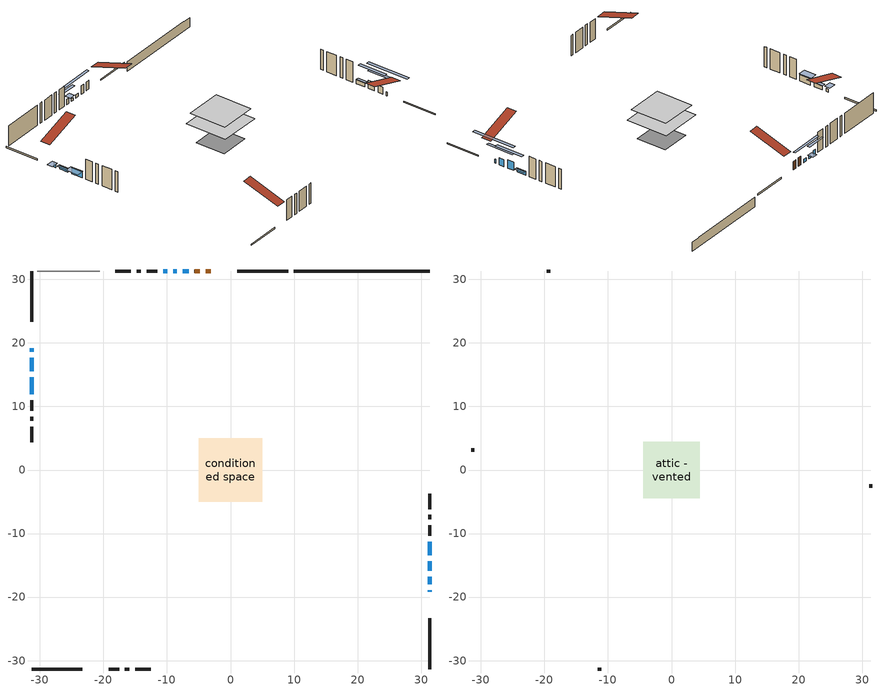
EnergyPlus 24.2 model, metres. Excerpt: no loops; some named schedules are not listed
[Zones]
conditioned space
 floor adiabatic (AdiabaticFloorConstruction): -5.02,-5.02 -5.02,5.02 5.02,5.02 5.02,-5.02 z3.27
 floor foundation (Slab1 construction): -3.55,-3.55 -3.55,3.55 3.55,3.55 3.55,-3.55 z-1.46
 wall outside (RimJoist1 construction): 9.06,31.32 1.05,31.32 / -31.32,-31.32 -23.32,-31.32 / -31.32,31.32 -31.32,23.32 / 31.32,-31.32 31.32,-23.32 z0.83:1.13
 wall outside (AdiabaticWallConstruction 1): -3.08,31.32 -3.88,31.32 / -4.81,31.32 -5.67,31.32 z0.83:2.86
 wall outside (AdiabaticWallConstruction): -31.32,19.19 -31.32,18.58 / -6.59,31.32 -7.51,31.32 z0.83:1.59; -31.32,17.65 -31.32,15.52 / 31.32,-19.19 31.32,-18.93 / 31.32,-13.41 31.32,-11.27 z0.83:1.75; 31.32,-18.01 31.32,-16.79 z0.83:2.46; 31.32,-15.86 31.32,-14.33 z0.83:2.81; -8.44,31.32 -9.05,31.32 z0.83:1.44; -31.32,14.59 -31.32,11.92 z0.83:2.35; -9.97,31.32 -10.59,31.32 z0.83:2.05
 wall outside (Wall1 construction): -11.51,31.32 -13.16,31.32 / -19.19,-31.32 -17.54,-31.32 / -31.32,10.99 -31.32,9.34 / 31.32,-10.34 31.32,-8.69 z0.83:5.71
 wall outside (Wall2 construction): -14.09,31.32 -14.78,31.32 / -16.61,-31.32 -15.92,-31.32 / -31.32,8.41 -31.32,7.73 / 31.32,-7.76 31.32,-7.08 z0.83:5.71
 wall outside (Wall3 construction): -15.71,31.32 -18.14,31.32 / -14.99,-31.32 -12.56,-31.32 / -31.32,6.8 -31.32,4.36 / 31.32,-6.15 31.32,-3.72 z0.83:5.71
 wall foundation (FoundationWall1 construction): 9.99,31.32,-1.46 9.99,31.32,0.83 29.19,31.32,0.83 29.19,31.32,0.72 31.32,31.32,0.72 31.32,31.32,-1.46
 wall adiabatic (Wall5 construction): -20.58,31.32 -30.39,31.32 z0.83:5.71
 window (WindowConstruction 8): -31.32,19.19 -31.32,18.58 z0.83:1.59
 window (WindowConstruction 7): -31.32,17.65 -31.32,15.52 z0.83:1.74
 window (WindowConstruction 9): 31.32,-19.19 31.32,-18.94 z0.83:1.74
 window (WindowConstruction): 31.32,-18.01 31.32,-16.79 z0.83:2.45
 window (WindowConstruction 1): 31.32,-15.86 31.32,-14.33 z0.83:2.81
 window (WindowConstruction 2): -6.59,31.32 -7.51,31.32 z0.83:1.59
 window (WindowConstruction 3): -8.44,31.32 -9.05,31.32 z0.83:1.44
 window (WindowConstruction 4): -31.32,14.59 -31.32,11.92 z0.83:2.35
 window (WindowConstruction 5): 31.32,-13.41 31.32,-11.27 z0.83:1.74
 window (WindowConstruction 6): -9.98,31.32 -10.59,31.32 z0.83:2.05
 door (Door): -3.08,31.32 -3.88,31.32 z0.83:2.86
 door (Door 1): -4.81,31.32 -5.67,31.32 z0.83:2.86
 ceiling adiabatic (AdiabaticFloorConstruction): 5.02,-5.02 5.02,5.02 -5.02,5.02 -5.02,-5.02 z3.27
attic - vented
 floor to conditioned space (Floor1 construction Reversed): -4.42,-4.42 -4.42,4.42 4.42,4.42 4.42,-4.42 z5.71
 wall outside (Wall4 construction): -19.07,31.32 -19.65,31.32 / -11.63,-31.32 -11.05,-31.32 / -31.32,3.44 -31.32,2.86 / 31.32,-2.79 31.32,-2.21 z0.83:5.71
 roof outside (Roof1 construction): -2.15,31.32,5.71 -2.15,22.7,8.58 0.12,22.7,8.58 0.12,31.32,5.71; -20.12,-31.32,5.71 -20.12,-22.7,8.58 -22.39,-22.7,8.58 -22.39,-31.32,5.71; -31.32,20.12,5.71 -22.7,20.12,8.58 -22.7,22.39,8.58 -31.32,22.39,5.71; 31.32,-20.12,5.71 22.7,-20.12,8.58 22.7,-22.39,8.58 31.32,-22.39,5.71
shading: -31.32,18.21 -31.32,19.56 -33,19.56 -33,18.21 z1.96; -31.32,15.46 -31.32,17.71 -31.99,17.71 -31.99,15.46 z1.81; 31.32,-13.91 31.32,-24.22 31.99,-24.22 31.99,-13.91 z6.77; 31.32,-14.17 31.32,-20.63 31.99,-20.63 31.99,-14.17 z5.08; 31.32,-11.71 31.32,-18.48 31.99,-18.48 31.99,-11.71 z5.43; -11.08,31.32 -3.03,31.32 -3.03,31.87 -11.08,31.87 z5.16; -9.42,31.32 -8.07,31.32 -8.07,32.54 -9.42,32.54 z1.81; -31.32,11.77 -31.32,14.74 -33,14.74 -33,11.77 z2.5; 31.32,-11.21 31.32,-13.47 31.99,-13.47 31.99,-11.21 z1.81; -12.63,31.32 -7.94,31.32 -7.94,31.87 -12.63,31.87 z4.09
[Building]
Building 1: Terrain=Suburbs
[Site:Location]
Toronto Intl AP_ON: Latitude {deg}=43.68; Longitude {deg}=-79.63; Time Zone {hr}=-5; Elevation {m}=173; Keep Site Location Information=Yes
[Site:GroundTemperature:Shallow]
4.59119, 2.66285, 2.50842, 3.42352, 7.09712, 10.7536, 13.9236, 15.9317, 16.1023, 14.4691, 11.3799, 7.83558
[Site:WaterMainsTemperature]
Calculation Method=Schedule; Temperature Schedule=mains temperature schedule
[Material] Roughness=Rough; Thermal Absorptance=0.9
Name | Thickness {m} | Conductivity {W/m-K} | Density {kg/m3} | Specific Heat {J/kg-K} | Solar Absorptance | Visible Absorptance
asphalt or fiberglass shingles | 0.00635 | 0.162714 | 1121.4 | 1465.45 | 0.4 | 0.4
ceiling loosefill ins | 0.254 | 0.0480833 | 16.02 | 1046.75 | 0.7 | 0.7
ceiling stud and cavity | 0.1397 | 0.163919 | 65.682 | 1177.47 | 0.7 | 0.7
concrete 4.0 in. | 0.1016 | 1.803125 | 2242.8 | 837.4 | 0.7 | 0.7
concrete 8.0 in. | 0.2032 | 1.803125 | 2242.8 | 837.4 | 0.7 | 0.7
door material | 0.04445 | 0.327969 | 512.64 | 1214.23 | 0.7 | 0.7
door material 1 | 0.04445 | 0.188738 | 512.64 | 1214.23 | 0.7 | 0.7
exterior vertical ins | 0.0457286 | 0.029427 | 32.04 | 1214.23 | 0.7 | 0.7
floor covering | 0.0127 | 0.0433444 | 54.468 | 1339.84 | 0.6 | 0.6
floor rigid ins; wall rigid ins | 0.512978 | 0.029427 | 32.04 | 1214.23 | 0.7 | 0.7
floor stud and cavity | 0.1397 | 1.75129 | 37.0049 | 1207.88 | 0.7 | 0.7
furniture material conditioned space 1 | 0.1524 | 0.115458 | 640.8 | 1214.23 | 0.6 | 0.6
gypsum board | 0.0127 | 0.160291 | 801 | 837.4 | 0.6 | 0.6
gypsum board 1 | 0.0127 | 0.160291 | 801 | 837.4 | 0.7 | 0.7
osb sheathing 0.5 in. | 0.0127 | 0.115458 | 512.64 | 1214.23 | 0.7 | 0.7
osb sheathing 0.5 in. 1 | 0.0127 | 0.115458 | 512.64 | 1214.23 | 0.4 | 0.4
osb sheathing 0.75 in. | 0.01905 | 0.115458 | 512.64 | 1214.23 | 0.7 | 0.7
osb sheathing 2.0 in. | 0.0508 | 0.115458 | 512.64 | 1214.23 | 0.7 | 0.7
rim joist stud and cavity | 0.0508 | 0.0283795 | 125.044 | 1163.47 | 0.6 | 0.6
wall stud and cavity | 0.1397 | 0.0906725 | 139.0536 | 1170.24 | 0.7 | 0.7
wall stud and cavity 1 | 0.1397 | 0.085864 | 139.0536 | 1170.24 | 0.7 | 0.7
wall stud and cavity 2 | 0.1397 | 0.0902599 | 139.0536 | 1170.24 | 0.7 | 0.7
wall stud and cavity 3 | 0.0889 | 6.9971 | 50.32683 | 1063.81 | 0.6 | 0.6
wall stud and cavity 4 | 0.1397 | 0.081662 | 139.0536 | 1170.24 | 0.7 | 0.7
wall stud and cavity 5 | 0.0889 | 0.380278 | 52.3479 | 1209.89 | 0.7 | 0.7
wall stud and cavity 6 | 0.0889 | 0.391764 | 83.0341 | 1211.67 | 0.7 | 0.7
wood siding | 0.0254 | 0.102417 | 544.68 | 1172.36 | 0.4 | 0.4
wood siding 1 | 0.00254 | 0.102417 | 544.68 | 1172.36 | 0.4 | 0.4
wood siding 2; wood siding 3; wood siding 4 | 0.0254 | 0.102417 | 544.68 | 1172.36 | 0.7 | 0.7
[WindowMaterial:SimpleGlazingSystem]
Name | U-Factor {W/m2-K} | Solar Heat Gain Coefficient
WindowMaterial | 5.37877 | 0.67
WindowMaterial 1 | 5.54911 | 0.7
WindowMaterial 2 | 4.80302 | 0.55
WindowMaterial 3 | 4.31925 | 0.45
WindowMaterial 4 | 5.65926 | 0.72
WindowMaterial 5 | 5.00743 | 0.59
WindowMaterial 6 | 4.849012 | 0.56
WindowMaterial 7 | 4.53275 | 0.49
WindowMaterial 8 | 3.78893 | 0.32
[Construction]
AdiabaticFloorConstruction: floor stud and cavity, floor rigid ins, osb sheathing 0.75 in., floor covering
AdiabaticWallConstruction: wood siding 3, wall rigid ins, wall stud and cavity 5, gypsum board
AdiabaticWallConstruction 1: wood siding 4, wall rigid ins, wall stud and cavity 5, gypsum board
Door: door material
Door 1: door material 1
Floor1 construction Reversed: gypsum board, ceiling stud and cavity, ceiling loosefill ins
FoundationWall1 construction: concrete 8.0 in., gypsum board 1
furniture construction conditioned space 1: furniture material conditioned space 1
PartitionWallConstruction: gypsum board, wall stud and cavity 6, gypsum board
RimJoist1 construction: wood siding 2, osb sheathing 2.0 in., rim joist stud and cavity
Roof1 construction: asphalt or fiberglass shingles
Slab1 construction: concrete 4.0 in.
Wall1 construction: wood siding, osb sheathing 0.5 in., wall stud and cavity, gypsum board
Wall2 construction: wood siding, osb sheathing 0.5 in., wall stud and cavity 1, gypsum board
Wall3 construction: wood siding, osb sheathing 0.5 in., wall stud and cavity 2, gypsum board
Wall4 construction: wood siding 1, wall stud and cavity 3
Wall5 construction: osb sheathing 0.5 in. 1, wall stud and cavity 4, gypsum board
WindowConstruction: WindowMaterial
WindowConstruction 1: WindowMaterial 1
WindowConstruction 2: WindowMaterial 2
WindowConstruction 3: WindowMaterial 3
WindowConstruction 4: WindowMaterial 4
WindowConstruction 5; WindowConstruction 7: WindowMaterial 5
WindowConstruction 6: WindowMaterial 6
WindowConstruction 8: WindowMaterial 7
WindowConstruction 9: WindowMaterial 8
[Zone] Multiplier=1; Part of Total Floor Area=Yes
Name | Volume {m3}
attic - vented | 36.5307
conditioned space | 380.4
[Space]
Name | Zone | Volume {m3}
attic - vented 1 | attic - vented | 36.5307
conditioned space 1 | conditioned space | 380.4
[ZoneInfiltration:EffectiveLeakageArea]
infil attic - vented 1: Zone or Space=attic - vented 1; Schedule=Always On Discrete; Effective Air Leakage Area {cm2}=3240.83; Stack Coefficient=0.000538926; Wind Coefficient=1.5685e-05
[ZoneMixing]
whole house fan mix: Zone or Space=attic - vented; Schedule=Always On Continuous; Design Flow Rate Calculation Method=Flow/Zone; Design Flow Rate {m3/s}=0; Source Zone or Space=conditioned space
[SurfaceProperty:ExposedFoundationPerimeter]
Slab1: Exposed Perimeter Calculation Method=TotalExposedPerimeter; Total Exposed Perimeter {m}=21.336
[InternalMass] Zone or ZoneList=conditioned space; Space or SpaceList=conditioned space 1
Name | Construction | Surface Area {m2}
furniture mass conditioned space 1 | furniture construction conditioned space 1 | 60.5401
partition wall mass | PartitionWallConstruction | 151.35
[Lights]
interior lighting: Zone or ZoneList or Space or SpaceList=conditioned space 1; Schedule=interior lighting schedule; Design Level Calculation Method=LightingLevel; Lighting Level {W}=343.2; Return Air Fraction=0; Fraction Radiant=0.6; Fraction Visible=0.2; Fraction Replaceable=1
[People]
occupants: Zone or ZoneList or Space or SpaceList=conditioned space 1; Number of People Schedule=occupants schedule; Number of People Calculation Method=People; Number of People=3; Fraction Radiant=0.314171; Sensible Heat Fraction=0.56303; Activity Level Schedule=occupants activity schedule; Carbon Dioxide Generation Rate {m3/s-W}=0; Enable ASHRAE 55 Comfort Warnings=No; Mean Radiant Temperature Calculation Type=EnclosureAveraged
[ElectricEquipment] Zone or ZoneList or Space or SpaceList=conditioned space 1; Design Level Calculation Method=EquipmentLevel
Name | Schedule | Design Level {W} | Fraction Latent | Fraction Radiant | Fraction Lost
clothes dryer | clothes dryer schedule | 140.772 | 0.015 | 0.081 | 0.85
clothes washer | clothes washer schedule | 32.1985 | 0.03 | 0.162 | 0.7
cooking range | cooking range schedule | 208.969 | 0.08 | 0.432 | 0.2
dishwasher | dishwasher schedule | 66.8632 | 0.3 | 0.18 | 0.4
fridge | fridge schedule | 72.9452 | 0 | 0.6 | 0
mech vent bath fan 0 | mech vent bath fan 0 schedule | 50.2 | 0 | 0 | 1
mech vent bath fan 1 | mech vent bath fan 1 schedule | 50.2 | 0 | 0 | 1
mech vent house fan | mech vent house fan schedule | 0 | 0 | 0 | 1
mech vent house fan cfis | mech vent house fan cfis schedule | 0 | 0 | 0 | 0
mech vent range fan 0 | mech vent range fan 0 schedule | 57 | 0 | 0 | 1
misc plug loads | misc plug loads schedule | 494.7 | 0.045 | 0.513 | 0.1
whole house fan | Always On Discrete | 0 | 0 | 0 | 1
[OtherEquipment] Zone or ZoneList or Space or SpaceList=conditioned space 1; Design Level Calculation Method=EquipmentLevel
Name | Fuel Type | Schedule | Design Level {W} | Fraction Latent | Fraction Radiant | Fraction Lost
clothes dryer 1 | Electricity | clothes dryer schedule | 0 | 0.015 | 0.081 | 0.85
cooking range 1 | Electricity | cooking range schedule | 0 | 0.08 | 0.432 | 0.2
general water use latent | None | general water use schedule | 59.3978 | 1 | 0 | 0
general water use sensible | None | general water use schedule | -58.539 | 0 | 0.6 | 0
mech vent house fan latent load | None | Always On Discrete | 0 | 1 | 0 | 0
mech vent house fan sensible load | None | Always On Discrete | 0 | 0 | 0 | 0
water heater energy adjustment1 | NaturalGas | Always On Discrete | 0.01 | 0 | 0 | 1
[ZoneInfiltration:DesignFlowRate] Zone or ZoneList or Space or SpaceList=conditioned space 1; Schedule=Always On Discrete; Design Flow Rate Calculation Method=Flow/Zone; Design Flow Rate {m3/s}=0
infil flow; natural vent flow; whole house fan flow
[AvailabilityManager:Scheduled]
central ac and furnace airloop Availability Manager: Schedule=Always On Discrete
[Foundation:Kiva]
Foundation Kiva 1: Initial Indoor Air Temperature {C}=18; Wall Height Above Grade {m}=0.830001; Wall Depth Below Slab {m}=0.2032; Custom Block Material Name 1=exterior vertical ins; Custom Block Depth 1 {m}=2.28999; Custom Block X Position 1 {m}=0.2159; Custom Block Z Position 1 {m}=0
[Foundation:Kiva:Settings]
Soil Conductivity {W/m-K}=0.849921; Soil Density {kg/m3}=1842.3; Soil Specific Heat {J/kg-K}=418.7; Ground Solar Absorptivity=0.9; Ground Thermal Absorptivity=0.9; Ground Surface Roughness {m}=0.03; Far-Field Width {m}=40; Deep-Ground Boundary Condition=ZeroFlux; Deep-Ground Depth {m}=40; Minimum Cell Dimension {m}=0.2; Maximum Cell Growth Coefficient=3; Simulation Timestep=Timestep
[Exterior:Lights]
exterior lighting: Schedule=exterior lighting schedule; Design Level {W}=75.6
[EnergyManagementSystem:GlobalVariable]
central_ac_and_furnace_airloop_Fan_RTF
infil_program_Qfan
infil_program_Qinf
natural_vent_program_Qnv
natural_vent_program_Qwhf
[EnergyManagementSystem:Sensor]
Name | Output:Variable or Output:Meter Index Key | Output:Variable or Output:Meter
airflow_gain | infil flow | Infiltration Sensible Heat Gain Energy
airflow_gain_1 | natural vent flow | Infiltration Sensible Heat Gain Energy
airflow_gain_2 | whole house fan flow | Infiltration Sensible Heat Gain Energy
airflow_loss | infil flow | Infiltration Sensible Heat Loss Energy
airflow_loss_1 | natural vent flow | Infiltration Sensible Heat Loss Energy
airflow_loss_2 | whole house fan flow | Infiltration Sensible Heat Loss Energy
clg_load_cond |  | Cooling:EnergyTransfer:Zone:CONDITIONED SPACE
clg_sp_s; clg_sp_s_1 | cooling setpoint | Schedule Value
clothes_dryer_exhaust_0_sch_s | clothes dryer exhaust 0 schedule | Schedule Value
cool_season | cooling season schedule | Schedule Value
htg_load_cond |  | Heating:EnergyTransfer:Zone:CONDITIONED SPACE
htg_sp_s; htg_sp_s_1 | heating setpoint | Schedule Value
ig_ee_conv | clothes dryer | Electric Equipment Convective Heating Energy
ig_ee_conv_2 | cooking range | Electric Equipment Convective Heating Energy
ig_ee_conv_4 | fridge | Electric Equipment Convective Heating Energy
ig_ee_conv_5 | misc plug loads | Electric Equipment Convective Heating Energy
ig_ee_conv_6 | whole house fan | Electric Equipment Convective Heating Energy
ig_ee_rad | clothes dryer | Electric Equipment Radiant Heating Energy
ig_ee_rad_2 | cooking range | Electric Equipment Radiant Heating Energy
ig_ee_rad_4 | fridge | Electric Equipment Radiant Heating Energy
ig_ee_rad_5 | misc plug loads | Electric Equipment Radiant Heating Energy
ig_ee_rad_6 | whole house fan | Electric Equipment Radiant Heating Energy
ig_lgt_conv | interior lighting | Lights Convective Heating Energy
ig_lgt_rad | interior lighting | Lights Radiant Heating Energy
ig_lgt_vis | interior lighting | Lights Visible Radiation Heating Energy
ig_oe_conv | clothes dryer 1 | Other Equipment Convective Heating Energy
ig_oe_conv_1 | cooking range 1 | Other Equipment Convective Heating Energy
ig_oe_conv_2 | general water use latent | Other Equipment Convective Heating Energy
ig_oe_conv_3 | general water use sensible | Other Equipment Convective Heating Energy
ig_oe_conv_4 | water heater energy adjustment1 | Other Equipment Convective Heating Energy
ig_oe_rad | clothes dryer 1 | Other Equipment Radiant Heating Energy
ig_oe_rad_1 | cooking range 1 | Other Equipment Radiant Heating Energy
ig_oe_rad_2 | general water use latent | Other Equipment Radiant Heating Energy
ig_oe_rad_3 | general water use sensible | Other Equipment Radiant Heating Energy
ig_oe_rad_4 | water heater energy adjustment1 | Other Equipment Radiant Heating Energy
ig_ppl_conv | occupants | People Convective Heating Energy
ig_ppl_rad | occupants | People Radiant Heating Energy
im_conv | furniture mass conditioned space 1 | Surface Inside Face Convection Heat Gain Energy
im_conv_1 | partition wall mass | Surface Inside Face Convection Heat Gain Energy
im_ig | furniture mass conditioned space 1 | Surface Inside Face Internal Gains Radiation Heat Gain Energy
im_ig_1 | partition wall mass | Surface Inside Face Internal Gains Radiation Heat Gain Energy
im_lgt | furniture mass conditioned space 1 | Surface Inside Face Lights Radiation Heat Gain Energy
im_lgt_1 | partition wall mass | Surface Inside Face Lights Radiation Heat Gain Energy
im_sol | furniture mass conditioned space 1 | Surface Inside Face Solar Radiation Heat Gain Energy
im_sol_1 | partition wall mass | Surface Inside Face Solar Radiation Heat Gain Energy
im_surf | furniture mass conditioned space 1 | Surface Inside Face Net Surface Thermal Radiation Heat Gain Energy
im_surf_1 | partition wall mass | Surface Inside Face Net Surface Thermal Radiation Heat Gain Energy
mech_vent_bath_fan_0_sch_s | mech vent bath fan 0 schedule | Schedule Value
mech_vent_bath_fan_1_sch_s | mech vent bath fan 1 schedule | Schedule Value
mech_vent_range_fan_0_sch_s | mech vent range fan 0 schedule | Schedule Value
mv_conv | mech vent bath fan 0 | Electric Equipment Convective Heating Energy
mv_conv_1 | mech vent bath fan 1 | Electric Equipment Convective Heating Energy
mv_conv_2 | mech vent house fan | Electric Equipment Convective Heating Energy
mv_conv_3 | mech vent house fan cfis | Electric Equipment Convective Heating Energy
mv_conv_4 | mech vent range fan 0 | Electric Equipment Convective Heating Energy
mv_conv_5 | mech vent house fan latent load | Other Equipment Convective Heating Energy
mv_conv_6 | mech vent house fan sensible load | Other Equipment Convective Heating Energy
mv_rad | mech vent bath fan 0 | Electric Equipment Radiant Heating Energy
mv_rad_1 | mech vent bath fan 1 | Electric Equipment Radiant Heating Energy
mv_rad_2 | mech vent house fan | Electric Equipment Radiant Heating Energy
mv_rad_3 | mech vent house fan cfis | Electric Equipment Radiant Heating Energy
mv_rad_4 | mech vent range fan 0 | Electric Equipment Radiant Heating Energy
mv_rad_5 | mech vent house fan latent load | Other Equipment Radiant Heating Energy
mv_rad_6 | mech vent house fan sensible load | Other Equipment Radiant Heating Energy
natural_vent_s | natural vent schedule | Schedule Value
out_pb_s |  | Site Outdoor Air Barometric Pressure
out_wt_s |  | Site Outdoor Air Humidity Ratio
site_vw_s |  | Site Wind Speed
ss_back_out | Window1 | Surface Window Shortwave from Zone Back Out Window Heat Transfer Rate
ss_back_out_1 | Window10 | Surface Window Shortwave from Zone Back Out Window Heat Transfer Rate
ss_back_out_2 | Window12 | Surface Window Shortwave from Zone Back Out Window Heat Transfer Rate
ss_back_out_3 | Window2 | Surface Window Shortwave from Zone Back Out Window Heat Transfer Rate
ss_back_out_4 | Window3 | Surface Window Shortwave from Zone Back Out Window Heat Transfer Rate
ss_back_out_5 | Window4 | Surface Window Shortwave from Zone Back Out Window Heat Transfer Rate
ss_back_out_6 | Window5 | Surface Window Shortwave from Zone Back Out Window Heat Transfer Rate
ss_back_out_7 | Window6 | Surface Window Shortwave from Zone Back Out Window Heat Transfer Rate
ss_back_out_8 | Window7 | Surface Window Shortwave from Zone Back Out Window Heat Transfer Rate
ss_back_out_9 | Window9 | Surface Window Shortwave from Zone Back Out Window Heat Transfer Rate
ss_conv | Door1 | Surface Inside Face Convection Heat Gain Energy
ss_conv_1 | Door2 | Surface Inside Face Convection Heat Gain Energy
ss_conv_10 | Window7 | Surface Inside Face Convection Heat Gain Energy
ss_conv_11 | Window9 | Surface Inside Face Convection Heat Gain Energy
ss_conv_2 | Window1 | Surface Inside Face Convection Heat Gain Energy
ss_conv_3 | Window10 | Surface Inside Face Convection Heat Gain Energy
ss_conv_4 | Window12 | Surface Inside Face Convection Heat Gain Energy
ss_conv_5 | Window2 | Surface Inside Face Convection Heat Gain Energy
ss_conv_6 | Window3 | Surface Inside Face Convection Heat Gain Energy
ss_conv_7 | Window4 | Surface Inside Face Convection Heat Gain Energy
ss_conv_8 | Window5 | Surface Inside Face Convection Heat Gain Energy
ss_conv_9 | Window6 | Surface Inside Face Convection Heat Gain Energy
ss_ig | Door1 | Surface Inside Face Internal Gains Radiation Heat Gain Energy
ss_ig_1 | Door2 | Surface Inside Face Internal Gains Radiation Heat Gain Energy
ss_ig_10 | Window7 | Surface Inside Face Internal Gains Radiation Heat Gain Energy
ss_ig_11 | Window9 | Surface Inside Face Internal Gains Radiation Heat Gain Energy
ss_ig_2 | Window1 | Surface Inside Face Internal Gains Radiation Heat Gain Energy
ss_ig_3 | Window10 | Surface Inside Face Internal Gains Radiation Heat Gain Energy
ss_ig_4 | Window12 | Surface Inside Face Internal Gains Radiation Heat Gain Energy
ss_ig_5 | Window2 | Surface Inside Face Internal Gains Radiation Heat Gain Energy
ss_ig_6 | Window3 | Surface Inside Face Internal Gains Radiation Heat Gain Energy
ss_ig_7 | Window4 | Surface Inside Face Internal Gains Radiation Heat Gain Energy
ss_ig_8 | Window5 | Surface Inside Face Internal Gains Radiation Heat Gain Energy
ss_ig_9 | Window6 | Surface Inside Face Internal Gains Radiation Heat Gain Energy
ss_lgt | Door1 | Surface Inside Face Lights Radiation Heat Gain Energy
ss_lgt_1 | Door2 | Surface Inside Face Lights Radiation Heat Gain Energy
ss_sol | Door1 | Surface Inside Face Solar Radiation Heat Gain Energy
ss_sol_1 | Door2 | Surface Inside Face Solar Radiation Heat Gain Energy
ss_surf | Door1 | Surface Inside Face Net Surface Thermal Radiation Heat Gain Energy
ss_surf_1 | Door2 | Surface Inside Face Net Surface Thermal Radiation Heat Gain Energy
ss_surf_10 | Window7 | Surface Inside Face Net Surface Thermal Radiation Heat Gain Energy
ss_surf_11 | Window9 | Surface Inside Face Net Surface Thermal Radiation Heat Gain Energy
ss_surf_2 | Window1 | Surface Inside Face Net Surface Thermal Radiation Heat Gain Energy
ss_surf_3 | Window10 | Surface Inside Face Net Surface Thermal Radiation Heat Gain Energy
ss_surf_4 | Window12 | Surface Inside Face Net Surface Thermal Radiation Heat Gain Energy
ss_surf_5 | Window2 | Surface Inside Face Net Surface Thermal Radiation Heat Gain Energy
ss_surf_6 | Window3 | Surface Inside Face Net Surface Thermal Radiation Heat Gain Energy
ss_surf_7 | Window4 | Surface Inside Face Net Surface Thermal Radiation Heat Gain Energy
ss_surf_8 | Window5 | Surface Inside Face Net Surface Thermal Radiation Heat Gain Energy
ss_surf_9 | Window6 | Surface Inside Face Net Surface Thermal Radiation Heat Gain Energy
ss_trans_in | Window1 | Surface Window Transmitted Solar Radiation Rate
ss_trans_in_1 | Window10 | Surface Window Transmitted Solar Radiation Rate
ss_trans_in_2 | Window12 | Surface Window Transmitted Solar Radiation Rate
ss_trans_in_3 | Window2 | Surface Window Transmitted Solar Radiation Rate
ss_trans_in_4 | Window3 | Surface Window Transmitted Solar Radiation Rate
ss_trans_in_5 | Window4 | Surface Window Transmitted Solar Radiation Rate
ss_trans_in_6 | Window5 | Surface Window Transmitted Solar Radiation Rate
ss_trans_in_7 | Window6 | Surface Window Transmitted Solar Radiation Rate
ss_trans_in_8 | Window7 | Surface Window Transmitted Solar Radiation Rate
ss_trans_in_9 | Window9 | Surface Window Transmitted Solar Radiation Rate
ss_trans_out | Window1 | Surface Inside Face Initial Transmitted Diffuse Transmitted Out Window Solar Radiation Rate
ss_trans_out_1 | Window10 | Surface Inside Face Initial Transmitted Diffuse Transmitted Out Window Solar Radiation Rate
ss_trans_out_2 | Window12 | Surface Inside Face Initial Transmitted Diffuse Transmitted Out Window Solar Radiation Rate
ss_trans_out_3 | Window2 | Surface Inside Face Initial Transmitted Diffuse Transmitted Out Window Solar Radiation Rate
ss_trans_out_4 | Window3 | Surface Inside Face Initial Transmitted Diffuse Transmitted Out Window Solar Radiation Rate
ss_trans_out_5 | Window4 | Surface Inside Face Initial Transmitted Diffuse Transmitted Out Window Solar Radiation Rate
ss_trans_out_6 | Window5 | Surface Inside Face Initial Transmitted Diffuse Transmitted Out Window Solar Radiation Rate
ss_trans_out_7 | Window6 | Surface Inside Face Initial Transmitted Diffuse Transmitted Out Window Solar Radiation Rate
ss_trans_out_8 | Window7 | Surface Inside Face Initial Transmitted Diffuse Transmitted Out Window Solar Radiation Rate
ss_trans_out_9 | Window9 | Surface Inside Face Initial Transmitted Diffuse Transmitted Out Window Solar Radiation Rate
s_conv | Floor1 | Surface Inside Face Convection Heat Gain Energy
s_conv_1 | FoundationWall1 | Surface Inside Face Convection Heat Gain Energy
